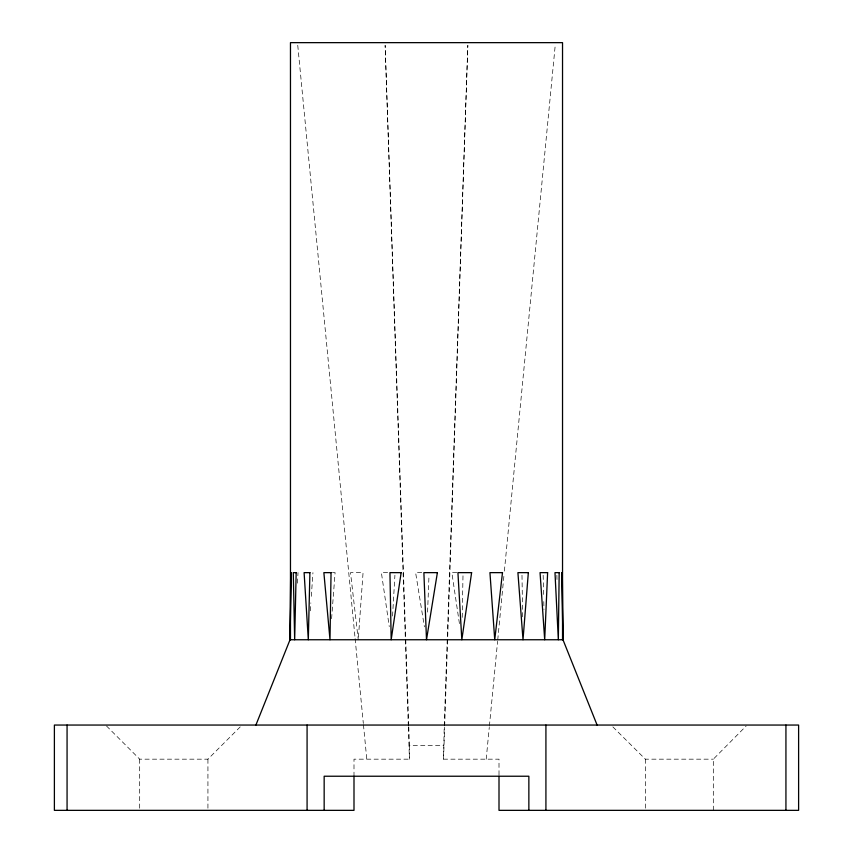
<?xml version="1.0" encoding="UTF-8"?>
<svg xmlns="http://www.w3.org/2000/svg" width="853" height="853" viewBox="0 0 853 853"><rect width="100%" height="100%" fill="white"/><g stroke="black" fill="none" stroke-linecap="round" stroke-linejoin="round"><path stroke-width="0.64" stroke-dasharray="4.26 3.2" d="M462.23 617.38L462.998 575.263M499.005 774.919L499.005 759.17L443.549 759.17L444.2 726.884M444.242 725.551L467.839 45.316L444.68 725.871M443.549 759.17L444.637 727.204M427.577 612.113L429.006 575.263M297.494 583.164L298.017 572.64M392.551 616.058L394.918 575.263M310.311 610.801L310.855 602.9M311.313 596.322L312.944 572.64M358.452 637.116L363.058 572.64L350.508 572.64L358.26 639.75M331.593 618.692L335.09 572.64L332.489 572.64M486.199 759.17L489.27 727.385M489.398 726.063L497.598 641.296M497.725 639.974L503.867 576.393M504.379 571.105L555.228 45.294M713.311 810.35L713.311 759.17L746.194 725.967M106.497 725.967L139.689 759.17L207.929 759.17L240.205 726.895M387.603 572.64L381.387 572.64L389.256 626.592M421.745 572.64L415.614 572.64L424.41 626.848M456.824 572.64L451.855 572.64L459.479 623.959M408.779 726.884L409.429 745.522L443.549 745.522M409.429 745.522L409.429 759.17L353.995 759.17L353.995 776.23M612.87 726.895L645.337 759.17L713.311 759.17M297.75 45.294L354.997 637.319M355.125 638.641L363.325 723.408M363.453 724.73L366.779 759.17M408.736 725.551L385.129 45.316L408.299 725.871M408.342 727.204L409.429 759.17M543.158 575.263L543.628 595.01M543.787 601.589L543.969 609.479M556.892 575.263L557.03 581.842M521.993 575.263L522.654 617.38M645.337 759.17L645.337 810.35M207.929 759.17L207.929 810.35M139.689 759.17L139.689 810.35"/><path stroke-width="1.28" d="M255.9 725.05L290.02 639.75L291.299 572.64L290.702 572.64L290.02 639.75L562.98 639.75L597.1 725.05M785.933 725.05L785.933 810.35M562.532 639.75L562.532 42.65L290.468 42.65L290.468 639.75M545.92 725.05L545.92 810.35M528.86 810.35L528.86 776.23L324.161 776.23L324.161 810.35M499.005 776.23L499.005 810.35L798.611 810.35L798.611 725.05L54.389 725.05L54.389 810.35L353.995 810.35L353.995 776.23M307.08 725.05L307.08 810.35M67.067 725.05L67.067 810.35M559.173 572.64L558.331 639.75L554.983 572.64L559.173 572.64M331.049 572.64L329.994 639.75L323.873 572.64L331.049 572.64M296.172 572.64L294.669 639.75L293.283 572.64L296.172 572.64M309.906 572.64L308.306 639.75L304.105 572.64L309.906 572.64M547.615 572.64L544.694 639.75L540.056 572.64L547.615 572.64M528.338 572.64L523.006 639.75L517.91 572.64L528.338 572.64M502.492 572.64L494.74 639.75L489.942 572.64L502.492 572.64M471.613 572.64L461.825 639.75L457.933 572.64L471.613 572.64M401.145 572.64L391.175 639.75L389.949 572.64L401.145 572.64M437.386 572.64L426.5 639.75L423.888 572.64L437.386 572.64M562.298 572.64L561.7 572.64L562.98 639.75L562.298 572.64"/></g></svg>
